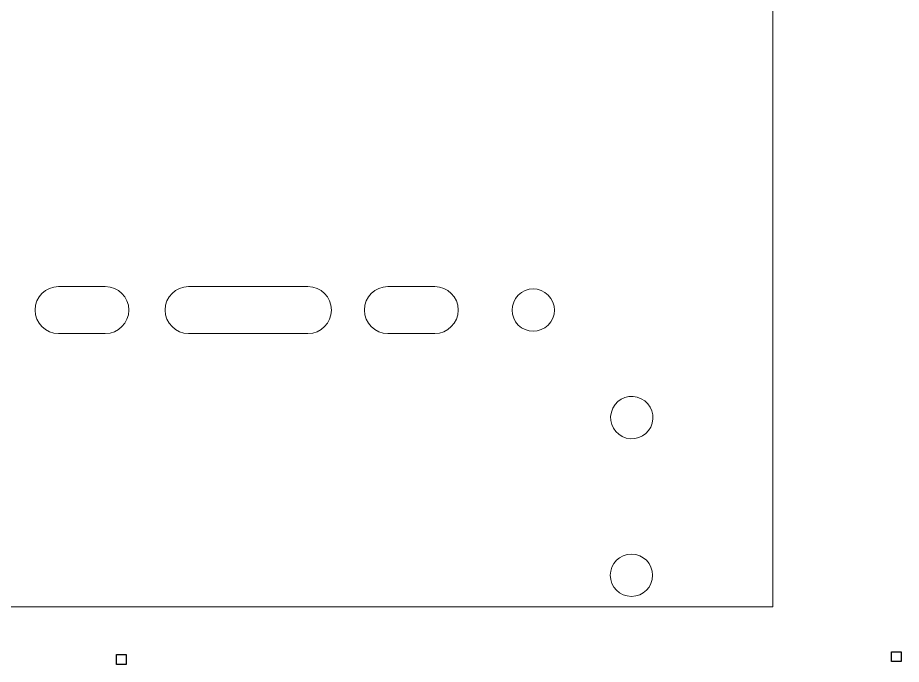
# Model space of a CAD drawing. Header units: centimetres. Extents: x -37.1 to 36.5, y -29.2 to 24.8.
# Drawn here: x 30.21 to 36.47, y -23.36 to -18.77 of the extents above; entities that cross this region are included whole.
import ezdxf

# ---------------------------------------------------------------- set-up
doc = ezdxf.new("R2010")
doc.units = ezdxf.units.CM
doc.header["$MEASUREMENT"] = 0
doc.header["$XCLIPFRAME"] = 0
doc.layers.add('layer 1', color=7, linetype='Continuous')
picture_1 = doc.add_image_def('image1.jpg', size_in_pixel=(355, 355))
picture_2 = doc.add_image_def('image2.jpg', size_in_pixel=(355, 355))

msp = doc.modelspace()

# ---------------------------------------------------------------- linework, layer by layer
at = {"layer": 'layer 1', "color": 30, "lineweight": 20}
for points, knots in [([(18.75874, -7.47487), (18.75874, -7.47487), (35.55875, -7.47487), (35.55875, -7.47487), (35.55875, -7.47487), (35.55875, -12.97741), (35.55875, -17.55713), (35.55875, -22.95008), (35.55875, -22.95008), (35.55875, -22.95008), (18.75874, -22.95008), (18.75874, -22.95008), (18.75874, -22.95008), (18.75874, -17.55713), (18.75874, -12.97741), (18.75874, -7.47487)], [0, 0, 0, 0, 0.25, 0.25, 0.25, 0.25, 0.5, 0.5, 0.5, 0.5, 0.75, 0.75, 0.75, 0.75, 1, 1, 1, 1]), ([(30.49665, -20.67968), (30.49665, -20.67968), (30.82815, -20.67968), (30.82815, -20.67968), (30.82815, -20.67968), (30.91975, -20.67968), (30.9947, -20.75463), (30.9947, -20.84624), (30.9947, -20.84624), (30.9947, -20.84624), (30.9947, -20.84624), (30.9947, -20.84624), (30.9947, -20.84624), (30.9947, -20.93784), (30.91969, -21.01278), (30.82815, -21.01278), (30.82815, -21.01278), (30.82815, -21.01278), (30.49665, -21.01278), (30.49665, -21.01278), (30.49665, -21.01278), (30.4051, -21.01278), (30.3301, -20.93784), (30.3301, -20.84624), (30.3301, -20.84624), (30.3301, -20.84624), (30.3301, -20.84624), (30.3301, -20.84624), (30.3301, -20.84624), (30.3301, -20.75463), (30.40504, -20.67968), (30.49665, -20.67968)], [0, 0, 0, 0, 0.125, 0.125, 0.125, 0.125, 0.25, 0.25, 0.25, 0.25, 0.375, 0.375, 0.375, 0.375, 0.5, 0.5, 0.5, 0.5, 0.625, 0.625, 0.625, 0.625, 0.75, 0.75, 0.75, 0.75, 0.875, 0.875, 0.875, 0.875, 1, 1, 1, 1]), ([(31.4183, -20.67968), (31.4183, -20.67968), (32.26415, -20.67968), (32.26415, -20.67968), (32.26415, -20.67968), (32.35575, -20.67968), (32.43069, -20.75463), (32.43069, -20.84624), (32.43069, -20.84624), (32.43069, -20.84624), (32.43069, -20.84624), (32.43069, -20.84624), (32.43069, -20.84624), (32.43069, -20.93783), (32.35567, -21.01278), (32.26415, -21.01278), (32.26415, -21.01278), (32.26415, -21.01278), (31.4183, -21.01278), (31.4183, -21.01278), (31.4183, -21.01278), (31.32677, -21.01278), (31.25176, -20.93783), (31.25176, -20.84624), (31.25176, -20.84624), (31.25176, -20.84624), (31.25176, -20.84624), (31.25176, -20.84624), (31.25176, -20.84624), (31.25176, -20.75463), (31.32669, -20.67968), (31.4183, -20.67968)], [0, 0, 0, 0, 0.125, 0.125, 0.125, 0.125, 0.25, 0.25, 0.25, 0.25, 0.375, 0.375, 0.375, 0.375, 0.5, 0.5, 0.5, 0.5, 0.625, 0.625, 0.625, 0.625, 0.75, 0.75, 0.75, 0.75, 0.875, 0.875, 0.875, 0.875, 1, 1, 1, 1]), ([(32.8308, -20.67968), (32.8308, -20.67968), (33.1623, -20.67968), (33.1623, -20.67968), (33.1623, -20.67968), (33.2539, -20.67968), (33.32885, -20.75463), (33.32885, -20.84624), (33.32885, -20.84624), (33.32885, -20.84624), (33.32885, -20.84624), (33.32885, -20.84624), (33.32885, -20.84624), (33.32885, -20.93784), (33.25384, -21.01278), (33.1623, -21.01278), (33.1623, -21.01278), (33.1623, -21.01278), (32.8308, -21.01278), (32.8308, -21.01278), (32.8308, -21.01278), (32.73925, -21.01278), (32.66425, -20.93784), (32.66425, -20.84624), (32.66425, -20.84624), (32.66425, -20.84624), (32.66425, -20.84624), (32.66425, -20.84624), (32.66425, -20.84624), (32.66425, -20.75463), (32.73919, -20.67968), (32.8308, -20.67968)], [0, 0, 0, 0, 0.125, 0.125, 0.125, 0.125, 0.25, 0.25, 0.25, 0.25, 0.375, 0.375, 0.375, 0.375, 0.5, 0.5, 0.5, 0.5, 0.625, 0.625, 0.625, 0.625, 0.75, 0.75, 0.75, 0.75, 0.875, 0.875, 0.875, 0.875, 1, 1, 1, 1]), ([(33.96703, -20.74016), (34.0256, -20.79874), (34.0256, -20.89374), (33.96703, -20.95229), (33.96703, -20.95229), (33.90846, -21.01089), (33.81347, -21.01086), (33.7549, -20.95231), (33.7549, -20.95231), (33.69633, -20.89372), (33.69634, -20.79873), (33.75491, -20.74016), (33.75491, -20.74016), (33.81348, -20.68159), (33.90845, -20.68161), (33.96703, -20.74016)], [0, 0, 0, 0, 0.25, 0.25, 0.25, 0.25, 0.5, 0.5, 0.5, 0.5, 0.75, 0.75, 0.75, 0.75, 1, 1, 1, 1]), ([(34.704, -21.64773), (34.72542, -21.56772), (34.67792, -21.48545), (34.59792, -21.46401), (34.59792, -21.46401), (34.51792, -21.44259), (34.43564, -21.49008), (34.41418, -21.57008), (34.41418, -21.57008), (34.39278, -21.65008), (34.44027, -21.73234), (34.52027, -21.75379), (34.52027, -21.75379), (34.60027, -21.77522), (34.68256, -21.72773), (34.704, -21.64773)], [0, 0, 0, 0, 0.25, 0.25, 0.25, 0.25, 0.5, 0.5, 0.5, 0.5, 0.75, 0.75, 0.75, 0.75, 1, 1, 1, 1]), ([(34.55677, -22.577), (34.47393, -22.577), (34.40676, -22.64416), (34.40676, -22.72698), (34.40676, -22.72698), (34.40675, -22.80981), (34.47393, -22.87699), (34.55677, -22.87699), (34.55677, -22.87699), (34.63958, -22.87699), (34.70676, -22.80981), (34.70676, -22.72699), (34.70676, -22.72699), (34.70676, -22.64416), (34.63958, -22.57699), (34.55677, -22.577)], [0, 0, 0, 0, 0.25, 0.25, 0.25, 0.25, 0.5, 0.5, 0.5, 0.5, 0.75, 0.75, 0.75, 0.75, 1, 1, 1, 1])]:
    msp.add_open_spline(points, degree=3, knots=knots, dxfattribs=at)

# ---------------------------------------------------------------- pictures from other files: only their frames are drawn
at = {"layer": 'layer 1', "color": 250}
image = msp.add_image(picture_1, insert=(30.47655, -28.61101), size_in_units=(4.93056, 4.93056), dxfattribs=at)
image.set_boundary_path([(30.4765, -28.611), (35.4154, -23.6721)])
image.dxf.flags = 3
image = msp.add_image(picture_2, insert=(35.89513, -28.58975), size_in_units=(4.93056, 4.93056), dxfattribs=at)
image.set_boundary_path([(35.8951, -28.5897), (40.834, -23.6509)])
image.dxf.flags = 3

doc.saveas('drawing.dxf')
